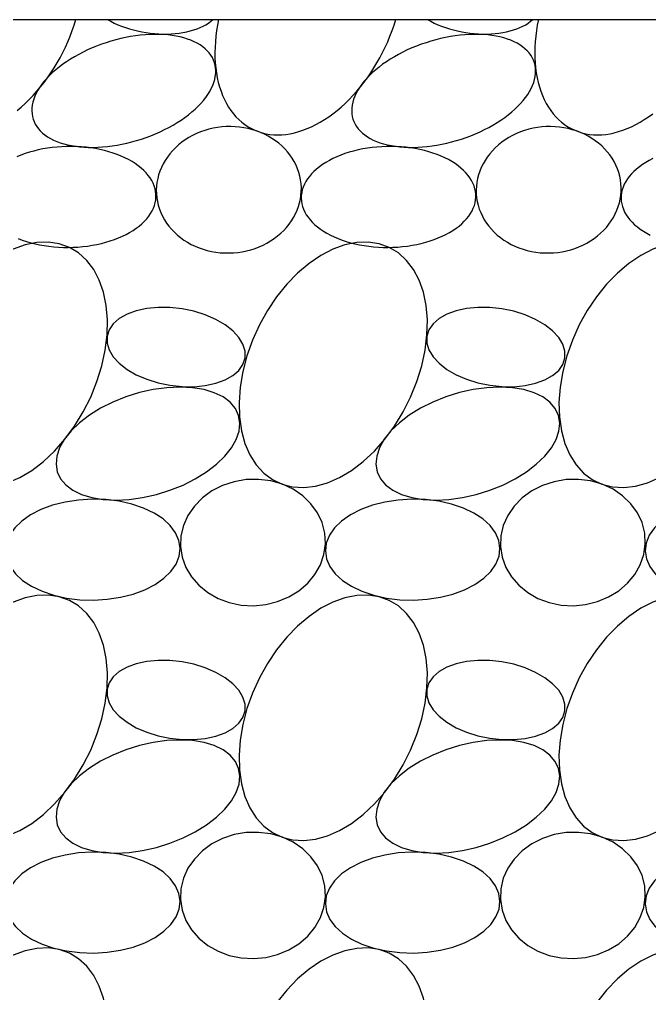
# Model space of a CAD drawing. Extents: x 10 to 698, y 9 to 300.
# Drawn here: x 648.152 to 650.12, y 139.733 to 142.779 of the extents above; entities that cross this region are included whole.
import ezdxf

# ---------------------------------------------------------------- set-up
doc = ezdxf.new("R2010")
doc.units = 0
doc.header["$LTSCALE"] = 0.5
doc.header["$MEASUREMENT"] = 0
doc.layers.get('0').update_dxf_attribs({"linetype": 'CONTINUOUS'})
doc.layers.add('A-DETL-MCUT', color=2, linetype='CONTINUOUS')
doc.layers.add('A-DETL-PATT', color=8, linetype='CONTINUOUS')

# ---------------------------------------------------------------- blocks, each defined once
blk = doc.blocks.new('BATT-01')
at = {"flags": 128}
for points in [[(-0.06648, 0.06741), (-0.07044, 0.06884), (-0.07469, 0.06949), (-0.07917, 0.06935), (-0.0838, 0.06843), (-0.0885, 0.06674), (-0.09321, 0.0643), (-0.09783, 0.06116), (-0.1023, 0.05738), (-0.10654, 0.053), (-0.11048, 0.04811), (-0.11406, 0.04278), (-0.11721, 0.0371), (-0.1199, 0.03117), (-0.12206, 0.02508), (-0.12368, 0.01893), (-0.12471, 0.01282), (-0.12515, 0.00685), (-0.12498, 0.00113), (-0.12421, -0.00426), (-0.12285, -0.00922), (-0.12093, -0.01368), (-0.11847, -0.01756), (-0.11552, -0.0208), (-0.11213, -0.02335), (-0.10834, -0.02515), (-0.10422, -0.0262), (-0.09985, -0.02645), (-0.09529, -0.02592), (-0.09061, -0.02461), (-0.0859, -0.02254), (-0.08122, -0.01975), (-0.07667, -0.01628), (-0.07231, -0.01219), (-0.06821, -0.00755), (-0.06444, -0.00243), (-0.06107, 0.00309), (-0.05814, 0.0089), (-0.05571, 0.01493), (-0.05382, 0.02106), (-0.05249, 0.0272), (-0.05176, 0.03325), (-0.05162, 0.03911), (-0.05209, 0.04467), (-0.05315, 0.04986), (-0.0548, 0.05458), (-0.05699, 0.05876), (-0.0597, 0.06233), (-0.06288, 0.06523)], [(-0.0518, 0.0327), (-0.0518, 0.03004), (-0.05098, 0.02734), (-0.04936, 0.02466), (-0.047, 0.02211), (-0.04397, 0.01974), (-0.04036, 0.01764), (-0.03627, 0.01587), (-0.03184, 0.01448), (-0.0272, 0.01352), (-0.02248, 0.01301), (-0.01783, 0.01297), (-0.0134, 0.0134), (-0.00932, 0.01429), (-0.00571, 0.0156), (-0.00268, 0.01731), (-0.00032, 0.01936), (0.00129, 0.02168), (0.00211, 0.02421), (0.00211, 0.02687), (0.00129, 0.02958), (-0.00032, 0.03225), (-0.00268, 0.03481), (-0.00571, 0.03717), (-0.00933, 0.03927), (-0.01341, 0.04104), (-0.01785, 0.04243), (-0.02249, 0.04339), (-0.02721, 0.0439), (-0.03185, 0.04395), (-0.03628, 0.04352), (-0.04037, 0.04263), (-0.04398, 0.04131), (-0.04701, 0.0396), (-0.04937, 0.03756), (-0.05098, 0.03523)], [(-0.07123, -0.0203), (-0.06995, -0.02303), (-0.0679, -0.02545), (-0.06514, -0.02751), (-0.06172, -0.02917), (-0.05772, -0.03038), (-0.05324, -0.03112), (-0.04836, -0.03137), (-0.0432, -0.03112), (-0.03788, -0.03039), (-0.03252, -0.02919), (-0.02722, -0.02754), (-0.02212, -0.02548), (-0.01732, -0.02307), (-0.01294, -0.02034), (-0.00907, -0.01737), (-0.00579, -0.01421), (-0.00319, -0.01095), (-0.00131, -0.00765), (-0.00021, -0.00438), (0.0001, -0.00123), (-0.00039, 0.00175), (-0.00167, 0.00448), (-0.00372, 0.0069), (-0.00648, 0.00897), (-0.0099, 0.01062), (-0.0139, 0.01183), (-0.01839, 0.01257), (-0.02326, 0.01282), (-0.02842, 0.01257), (-0.03374, 0.01184), (-0.03911, 0.01064), (-0.0444, 0.00899), (-0.0495, 0.00694), (-0.0543, 0.00452), (-0.05868, 0.00179), (-0.06255, -0.00118), (-0.06583, -0.00433), (-0.06843, -0.0076), (-0.07031, -0.0109), (-0.07141, -0.01417), (-0.07172, -0.01732)], [(-0.14801, -0.04955), (-0.14737, -0.05369), (-0.14593, -0.05767), (-0.14373, -0.06137), (-0.14085, -0.06468), (-0.13736, -0.06751), (-0.13336, -0.06978), (-0.12897, -0.07142), (-0.12431, -0.07238), (-0.11952, -0.07264), (-0.11473, -0.07219), (-0.11009, -0.07104), (-0.10573, -0.06923), (-0.10177, -0.0668), (-0.09833, -0.06383), (-0.0955, -0.06041), (-0.09337, -0.05662), (-0.09199, -0.05259), (-0.09142, -0.04842), (-0.09166, -0.04423), (-0.0927, -0.04016), (-0.09453, -0.03631), (-0.09708, -0.03279), (-0.10028, -0.0297), (-0.10403, -0.02715), (-0.10825, -0.02519), (-0.11279, -0.02388), (-0.11753, -0.02327), (-0.12233, -0.02336), (-0.12706, -0.02417), (-0.13158, -0.02565), (-0.13576, -0.02778), (-0.13947, -0.03049), (-0.14262, -0.0337), (-0.14511, -0.03732), (-0.14687, -0.04124), (-0.14784, -0.04536)], [(-0.09144, -0.05124), (-0.09098, -0.05432), (-0.08968, -0.05731), (-0.0876, -0.06014), (-0.08476, -0.06274), (-0.08125, -0.06504), (-0.07715, -0.06699), (-0.07257, -0.06854), (-0.06761, -0.06965), (-0.06239, -0.0703), (-0.05705, -0.07046), (-0.05172, -0.07014), (-0.04653, -0.06934), (-0.0416, -0.06809), (-0.03707, -0.0664), (-0.03303, -0.06433), (-0.02959, -0.06193), (-0.02683, -0.05925), (-0.02482, -0.05636), (-0.02362, -0.05333), (-0.02324, -0.05024), (-0.02371, -0.04716), (-0.025, -0.04416), (-0.02709, -0.04134), (-0.02993, -0.03874), (-0.03344, -0.03643), (-0.03753, -0.03448), (-0.04212, -0.03293), (-0.04708, -0.03182), (-0.0523, -0.03118), (-0.05763, -0.03101), (-0.06296, -0.03133), (-0.06816, -0.03213), (-0.07308, -0.03339), (-0.07762, -0.03507), (-0.08166, -0.03714), (-0.0851, -0.03955), (-0.08786, -0.04223), (-0.08986, -0.04512), (-0.09107, -0.04815)]]:
    blk.add_lwpolyline(points, close=True, dxfattribs=at)

msp = doc.modelspace()

# ---------------------------------------------------------------- linework, layer by layer
at = {"layer": 'A-DETL-MCUT'}
msp.add_line((647.26087003, 142.77896613), (654.01087003, 142.77896613), dxfattribs=at)
at = {"layer": 'A-DETL-PATT', "flags": 128}
for points in [[(648.14448112, 142.49434879), (648.1572458, 142.50517319), (648.16980083, 142.51661959), (648.18211992, 142.52866402), (648.19417728, 142.54128125), (648.20594764, 142.55444486), (648.21740635, 142.56812727), (648.22852943, 142.58229984), (648.23929356, 142.59693287), (648.24967621, 142.61199573), (648.25965563, 142.62745685), (648.26921092, 142.64328387), (648.27832207, 142.65944363), (648.28696999, 142.6759023), (648.29513658, 142.69262538), (648.30280473, 142.70957788), (648.30995837, 142.72672427), (648.31658253, 142.74402864), (648.32266333, 142.76145476), (648.32818805, 142.77896613)], [(648.42664613, 142.77896613), (648.43704739, 142.77323827), (648.44792772, 142.76782503), (648.45924652, 142.76274661), (648.47096156, 142.75802197), (648.48302913, 142.75366874), (648.49540419, 142.74970315), (648.50804056, 142.74614001), (648.52089111, 142.74299261), (648.53390787, 142.7402727), (648.54704227, 142.73799043), (648.56024531, 142.7361543), (648.57346772, 142.73477118), (648.58666015, 142.73384622), (648.59977339, 142.73338287), (648.6127585, 142.73338287), (648.62556703, 142.73384622), (648.63815119, 142.73477118), (648.65046401, 142.7361543), (648.66245956, 142.73799043), (648.67409307, 142.7402727), (648.68532114, 142.74299261), (648.69610186, 142.74614001), (648.70639501, 142.74970315), (648.71616218, 142.75366874), (648.72536693, 142.75802197), (648.73397491, 142.76274661), (648.74195399, 142.76782503), (648.74927441, 142.77323827), (648.75590886, 142.77896613)], [(648.77371203, 142.77896613), (648.77030085, 142.76145476), (648.76748927, 142.74402864), (648.76528316, 142.72672427), (648.76368716, 142.70957788), (648.76270461, 142.69262538), (648.76233755, 142.6759023), (648.76258677, 142.65944363), (648.76345174, 142.64328387), (648.76493065, 142.62745685), (648.7670204, 142.61199573), (648.76971662, 142.59693287), (648.77301365, 142.58229984), (648.77690459, 142.56812727), (648.7813813, 142.55444486), (648.78643439, 142.54128125), (648.79205329, 142.52866402), (648.79822622, 142.51661959), (648.80494026, 142.50517319), (648.81218135, 142.49434879), (648.81993431, 142.48416907), (648.82818292, 142.47465533), (648.83690989, 142.46582752), (648.84609695, 142.45770411), (648.85572486, 142.45030212), (648.86577345, 142.44363705), (648.87622168, 142.43772287), (648.88704766, 142.43257195), (648.89822872, 142.42819509), (648.90974144, 142.42460146), (648.92156172, 142.42179857), (648.93366479, 142.41979231), (648.9460253, 142.41858687), (648.95861738, 142.41818477), (648.97141463, 142.41858687), (648.98439027, 142.41979231), (648.99751712, 142.42179857), (649.01076768, 142.42460146), (649.02411421, 142.42819509), (649.03752874, 142.43257195), (649.05098318, 142.43772287), (649.06444936, 142.44363705), (649.07789908, 142.45030212), (649.09130415, 142.45770411), (649.10463651, 142.46582752), (649.11786824, 142.47465533), (649.13097162, 142.48416907), (649.1439192, 142.49434879), (649.15668388, 142.50517319), (649.16923891, 142.51661959), (649.18155801, 142.52866402), (649.19361536, 142.54128125), (649.20538572, 142.55444486), (649.21684444, 142.56812727), (649.22796751, 142.58229984), (649.23873165, 142.59693287), (649.24911429, 142.61199573), (649.25909372, 142.62745685), (649.26864901, 142.64328387), (649.27776015, 142.65944363), (649.28640808, 142.6759023), (649.29457466, 142.69262538), (649.30224281, 142.70957788), (649.30939645, 142.72672427), (649.31602061, 142.74402864), (649.32210142, 142.76145476), (649.32762613, 142.77896613)], [(649.42608422, 142.77896613), (649.43648547, 142.77323827), (649.4473658, 142.76782503), (649.45868461, 142.76274661), (649.47039965, 142.75802197), (649.48246721, 142.75366874), (649.49484227, 142.74970315), (649.50747865, 142.74614001), (649.52032919, 142.74299261), (649.53334595, 142.7402727), (649.54648035, 142.73799043), (649.55968339, 142.7361543), (649.5729058, 142.73477118), (649.58609824, 142.73384622), (649.59921148, 142.73338287), (649.61219659, 142.73338287), (649.62500512, 142.73384622), (649.63758927, 142.73477118), (649.6499021, 142.7361543), (649.66189764, 142.73799043), (649.67353116, 142.7402727), (649.68475922, 142.74299261), (649.69553994, 142.74614001), (649.70583309, 142.74970315), (649.71560026, 142.75366874), (649.72480501, 142.75802197), (649.73341299, 142.76274661), (649.74139208, 142.76782503), (649.7487125, 142.77323827), (649.75534694, 142.77896613)], [(649.77315011, 142.77896613), (649.76973894, 142.76145476), (649.76692735, 142.74402864), (649.76472125, 142.72672427), (649.76312525, 142.70957788), (649.76214269, 142.69262538), (649.76177564, 142.6759023), (649.76202486, 142.65944363), (649.76288983, 142.64328387), (649.76436874, 142.62745685), (649.76645849, 142.61199573), (649.7691547, 142.59693287), (649.77245173, 142.58229984), (649.77634267, 142.56812727), (649.78081938, 142.55444486), (649.78587247, 142.54128125), (649.79149137, 142.52866402), (649.7976643, 142.51661959), (649.80437834, 142.50517319), (649.81161943, 142.49434879), (649.81937239, 142.48416907), (649.827621, 142.47465533), (649.83634797, 142.46582752), (649.84553503, 142.45770411), (649.85516294, 142.45030212), (649.86521153, 142.44363705), (649.87565976, 142.43772287), (649.88648574, 142.43257195), (649.8976668, 142.42819509), (649.90917953, 142.42460146), (649.9209998, 142.42179857), (649.93310287, 142.41979231), (649.94546339, 142.41858687), (649.95805546, 142.41818477), (649.97085272, 142.41858687), (649.98382836, 142.41979231), (649.9969552, 142.42179857), (650.01020577, 142.42460146), (650.02355229, 142.42819509), (650.03696682, 142.43257195), (650.05042127, 142.43772287), (650.06388745, 142.44363705), (650.07733716, 142.45030212), (650.09074224, 142.45770411), (650.1040746, 142.46582752), (650.11730632, 142.47465533), (650.1304097, 142.48416907)], [(648.14758047, 142.09373073), (648.16019002, 142.08897755), (648.17324851, 142.08464172), (648.18671559, 142.08073666), (648.20054961, 142.07727444), (648.21470783, 142.07426574), (648.22914648, 142.07171988), (648.24382093, 142.06964472), (648.25868582, 142.06804668), (648.27369521, 142.0669307), (648.2888027, 142.06630022), (648.3039616, 142.06615719), (648.31912506, 142.06650206), (648.33424619, 142.06733376), (648.34927827, 142.06864972), (648.36417483, 142.07044587), (648.37888982, 142.07271666), (648.39337777, 142.07545508), (648.40759389, 142.07865265), (648.42149424, 142.08229949), (648.43503586, 142.08638434), (648.44817688, 142.09089456), (648.4608767, 142.09581621), (648.47309605, 142.10113409), (648.48479717, 142.10683175), (648.49594389, 142.11289159), (648.50650175, 142.11929487), (648.51643813, 142.1260218), (648.5257223, 142.13305158), (648.53432558, 142.1403625), (648.54222137, 142.14793195), (648.54938526, 142.15573653), (648.55579511, 142.16375213), (648.56143112, 142.17195396), (648.56627585, 142.18031668), (648.57031433, 142.18881443), (648.57353409, 142.19742095), (648.57592516, 142.20610964), (648.57748016, 142.21485364), (648.57819429, 142.22362592), (648.57806532, 142.23239938), (648.57709367, 142.24114688), (648.57528234, 142.2498414), (648.57263692, 142.25845606), (648.5691656, 142.26696423), (648.56487909, 142.27533961), (648.55979066, 142.28355632), (648.55391603, 142.29158895), (648.54727335, 142.29941269), (648.53988316, 142.30700334), (648.53176831, 142.31433745), (648.52295386, 142.32139234), (648.51346708, 142.32814621), (648.50333728, 142.33457819), (648.49259577, 142.34066838), (648.48127576, 142.34639798), (648.46941223, 142.35174926), (648.45704186, 142.35670569), (648.44420287, 142.36125195), (648.43093496, 142.36537398), (648.41727914, 142.36905905), (648.4032776, 142.37229576), (648.38897364, 142.37507411), (648.37441147, 142.37738551), (648.35963608, 142.37922282), (648.34469317, 142.38058036), (648.32962891, 142.38145393), (648.31448986, 142.38184083), (648.29932282, 142.38173987), (648.28417467, 142.38115136), (648.26909224, 142.38007712), (648.25412213, 142.37852046), (648.23931063, 142.3764862), (648.22470352, 142.37398063), (648.21034593, 142.37101149), (648.19628226, 142.36758796), (648.18255598, 142.36372062), (648.1692095, 142.35942143), (648.15628408, 142.35470366), (648.14381968, 142.34958192)], [(650.13073099, 142.34407202), (650.11930266, 142.338191), (650.10844617, 142.33195703), (650.09819509, 142.32538939), (650.0885811, 142.31850837), (650.07963391, 142.31133525), (650.07138119, 142.30389219), (650.06384844, 142.2962022), (650.05705894, 142.28828905), (650.05103369, 142.28017721), (650.0457913, 142.27189173), (650.04134797, 142.26345824), (650.03771745, 142.25490279), (650.03491095, 142.24625185), (650.03293715, 142.23753213), (650.03180215, 142.2287706), (650.03150945, 142.21999434), (650.03205997, 142.21123048), (650.033452, 142.20250609), (650.03568124, 142.19384816), (650.03874079, 142.18528344), (650.04262121, 142.1768384), (650.04731049, 142.16853914), (650.05279414, 142.16041133), (650.05905521, 142.15248008), (650.06607436, 142.14476991), (650.07382988, 142.13730464), (650.0822978, 142.13010736), (650.09145195, 142.12320031), (650.10126403, 142.11660484), (650.11170372, 142.11034134), (650.12273874, 142.10442916)]]:
    msp.add_lwpolyline(points, dxfattribs=at)
for points in [[(648.19432783, 142.46750751), (648.19726658, 142.45948145), (648.20100022, 142.45172815), (648.20551818, 142.4442696), (648.21080765, 142.43712694), (648.21685364, 142.43032041), (648.223639, 142.4238693), (648.23114451, 142.41779191), (648.23934889, 142.41210546), (648.24822888, 142.40682607), (648.25775932, 142.4019687), (648.26791318, 142.39754713), (648.27866168, 142.39357388), (648.28997436, 142.39006022), (648.30181915, 142.38701611), (648.31416248, 142.38445018), (648.32696935, 142.3823697), (648.34020346, 142.38078057), (648.35382731, 142.37968729), (648.36780226, 142.37909296), (648.38208872, 142.37899927), (648.39664617, 142.37940648), (648.41143336, 142.38031344), (648.42640837, 142.38171758), (648.44152876, 142.38361491), (648.45675166, 142.38600007), (648.47203391, 142.38886628), (648.48733222, 142.39220542), (648.50260319, 142.39600803), (648.51780356, 142.40026333), (648.53289023, 142.40495926), (648.54782044, 142.4100825), (648.56255187, 142.41561854), (648.57704275, 142.42155168), (648.59125202, 142.4278651), (648.60513939, 142.43454091), (648.61866551, 142.44156018), (648.63179202, 142.44890302), (648.64448172, 142.45654861), (648.65669864, 142.46447528), (648.66840816, 142.47266056), (648.67957707, 142.48108125), (648.69017372, 142.48971348), (648.70016807, 142.49853278), (648.70953179, 142.50751416), (648.71823834, 142.51663214), (648.72626303, 142.5258609), (648.73358313, 142.53517426), (648.74017789, 142.54454583), (648.7460286, 142.55394904), (648.75111868, 142.56335723), (648.75543372, 142.57274375), (648.75896146, 142.58208198), (648.76169192, 142.59134546), (648.76361736, 142.60050791), (648.76473231, 142.60954338), (648.76503362, 142.61842625), (648.76452043, 142.62713134), (648.7631942, 142.63563398), (648.76105869, 142.64391005), (648.75811994, 142.65193611), (648.7543863, 142.65968941), (648.74986834, 142.66714796), (648.74457887, 142.67429062), (648.73853288, 142.68109715), (648.73174752, 142.68754826), (648.72424201, 142.69362565), (648.71603763, 142.6993121), (648.70715764, 142.70459149), (648.6976272, 142.70944886), (648.68747334, 142.71387043), (648.67672484, 142.71784368), (648.66541216, 142.72135734), (648.65356737, 142.72440145), (648.64122404, 142.72696738), (648.62841717, 142.72904786), (648.61518306, 142.73063699), (648.60155921, 142.73173027), (648.58758426, 142.7323246), (648.57329781, 142.73241829), (648.55874035, 142.73201108), (648.54395316, 142.73110412), (648.52897815, 142.72969998), (648.51385776, 142.72780265), (648.49863486, 142.72541749), (648.48335261, 142.72255128), (648.46805431, 142.71921214), (648.45278333, 142.71540953), (648.43758296, 142.71115423), (648.42249629, 142.7064583), (648.40756608, 142.70133506), (648.39283465, 142.69579902), (648.37834377, 142.68986588), (648.3641345, 142.68355246), (648.35024713, 142.67687665), (648.33672101, 142.66985738), (648.3235945, 142.66251454), (648.3109048, 142.65486895), (648.29868788, 142.64694228), (648.28697836, 142.638757), (648.27580945, 142.63033631), (648.2652128, 142.62170408), (648.25521846, 142.61288478), (648.24585473, 142.6039034), (648.23714818, 142.59478542), (648.22912349, 142.58555666), (648.22180339, 142.5762433), (648.21520863, 142.56687174), (648.20935792, 142.55746852), (648.20426784, 142.54806033), (648.19995281, 142.53867381), (648.19642506, 142.52933558), (648.1936946, 142.5200721), (648.19176916, 142.51090965), (648.19065421, 142.50187418), (648.1903529, 142.49299131), (648.19086609, 142.48428622), (648.19219232, 142.47578359)], [(649.19376592, 142.46750751), (649.19670466, 142.45948145), (649.20043831, 142.45172815), (649.20495627, 142.4442696), (649.21024574, 142.43712694), (649.21629172, 142.43032041), (649.22307709, 142.4238693), (649.2305826, 142.41779191), (649.23878698, 142.41210546), (649.24766697, 142.40682607), (649.2571974, 142.4019687), (649.26735126, 142.39754713), (649.27809977, 142.39357388), (649.28941245, 142.39006022), (649.30125724, 142.38701611), (649.31360056, 142.38445018), (649.32640743, 142.3823697), (649.33964155, 142.38078057), (649.35326539, 142.37968729), (649.36724035, 142.37909296), (649.3815268, 142.37899927), (649.39608425, 142.37940648), (649.41087145, 142.38031344), (649.42584646, 142.38171758), (649.44096684, 142.38361491), (649.45618974, 142.38600007), (649.471472, 142.38886628), (649.4867703, 142.39220542), (649.50204128, 142.39600803), (649.51724164, 142.40026333), (649.53232832, 142.40495926), (649.54725852, 142.4100825), (649.56198995, 142.41561854), (649.57648083, 142.42155168), (649.5906901, 142.4278651), (649.60457748, 142.43454091), (649.61810359, 142.44156018), (649.6312301, 142.44890302), (649.64391981, 142.45654861), (649.65613673, 142.46447528), (649.66784624, 142.47266056), (649.67901515, 142.48108125), (649.6896118, 142.48971348), (649.69960615, 142.49853278), (649.70896987, 142.50751416), (649.71767642, 142.51663214), (649.72570112, 142.5258609), (649.73302122, 142.53517426), (649.73961597, 142.54454583), (649.74546668, 142.55394904), (649.75055677, 142.56335723), (649.7548718, 142.57274375), (649.75839955, 142.58208198), (649.76113001, 142.59134546), (649.76305544, 142.60050791), (649.76417039, 142.60954338), (649.7644717, 142.61842625), (649.76395852, 142.62713134), (649.76263229, 142.63563398), (649.76049677, 142.64391005), (649.75755803, 142.65193611), (649.75382438, 142.65968941), (649.74930642, 142.66714796), (649.74401695, 142.67429062), (649.73797096, 142.68109715), (649.7311856, 142.68754826), (649.72368009, 142.69362565), (649.71547571, 142.6993121), (649.70659572, 142.70459149), (649.69706529, 142.70944886), (649.68691143, 142.71387043), (649.67616292, 142.71784368), (649.66485024, 142.72135734), (649.65300545, 142.72440145), (649.64066213, 142.72696738), (649.62785525, 142.72904786), (649.61462114, 142.73063699), (649.6009973, 142.73173027), (649.58702234, 142.7323246), (649.57273589, 142.73241829), (649.55817843, 142.73201108), (649.54339124, 142.73110412), (649.52841623, 142.72969998), (649.51329585, 142.72780265), (649.49807295, 142.72541749), (649.48279069, 142.72255128), (649.46749239, 142.71921214), (649.45222141, 142.71540953), (649.43702104, 142.71115423), (649.42193437, 142.7064583), (649.40700416, 142.70133506), (649.39227274, 142.69579902), (649.37778185, 142.68986588), (649.36357258, 142.68355246), (649.34968521, 142.67687665), (649.3361591, 142.66985738), (649.32303259, 142.66251454), (649.31034288, 142.65486895), (649.29812596, 142.64694228), (649.28641645, 142.638757), (649.27524754, 142.63033631), (649.26465089, 142.62170408), (649.25465654, 142.61288478), (649.24529282, 142.6039034), (649.23658627, 142.59478542), (649.22856157, 142.58555666), (649.22124147, 142.5762433), (649.21464672, 142.56687174), (649.20879601, 142.55746852), (649.20370592, 142.54806033), (649.19939089, 142.53867381), (649.19586314, 142.52933558), (649.19313268, 142.5200721), (649.19120725, 142.51090965), (649.19009229, 142.50187418), (649.18979098, 142.49299131), (649.19030417, 142.48428622), (649.1916304, 142.47578359)], [(648.57951325, 142.23350298), (648.58062082, 142.22149957), (648.58256617, 142.20958888), (648.58534205, 142.19781522), (648.58893814, 142.18622237), (648.59334106, 142.17485348), (648.59853444, 142.16375082), (648.60449894, 142.15295572), (648.61121239, 142.14250831), (648.61864981, 142.13244748), (648.62678353, 142.12281064), (648.6355833, 142.11363364), (648.64501637, 142.10495063), (648.65504766, 142.09679391), (648.66563985, 142.08919381), (648.67675354, 142.08217861), (648.68834737, 142.07577442), (648.70037823, 142.07000505), (648.71280136, 142.06489196), (648.72557054, 142.06045418), (648.73863827, 142.05670821), (648.75195593, 142.053668), (648.76547399, 142.05134484), (648.77914216, 142.04974739), (648.79290958, 142.04888158), (648.80672505, 142.04875064), (648.82053717, 142.04935505), (648.83429456, 142.05069257), (648.84794604, 142.05275822), (648.86144082, 142.05554431), (648.8747287, 142.05904048), (648.88776026, 142.06323372), (648.90048701, 142.06810844), (648.91286161, 142.07364651), (648.92483802, 142.07982731), (648.93637169, 142.08662785), (648.94741972, 142.09402285), (648.95794101, 142.10198478), (648.96789641, 142.11048403), (648.9772489, 142.11948898), (648.98596367, 142.12896613), (648.99400831, 142.13888023), (649.0013529, 142.14919439), (649.00797011, 142.15987025), (649.01383532, 142.17086809), (649.01892672, 142.182147), (649.02322537, 142.19366502), (649.02671527, 142.2053793), (649.02938344, 142.21724627), (649.03121996, 142.22922177), (649.03221799, 142.24126127), (649.03237382, 142.25331996), (649.03168687, 142.26535299), (649.0301597, 142.27731561), (649.02779799, 142.2891633), (649.02461052, 142.30085199), (649.02060915, 142.3123382), (649.01580877, 142.3235792), (649.01022724, 142.33453318), (649.00388531, 142.34515938), (648.99680658, 142.35541827), (648.98901739, 142.36527169), (648.9805467, 142.37468298), (648.97142604, 142.38361714), (648.96168933, 142.39204093), (648.95137279, 142.39992301), (648.9405148, 142.40723405), (648.92915576, 142.41394687), (648.91733791, 142.42003649), (648.90510523, 142.42548025), (648.89250322, 142.4302579), (648.87957875, 142.43435168), (648.86637992, 142.43774635), (648.85295581, 142.44042928), (648.83935637, 142.4423905), (648.82563219, 142.4436227), (648.81183433, 142.44412131), (648.79801411, 142.44388446), (648.78422294, 142.44291304), (648.77051213, 142.44121067), (648.75693268, 142.43878367), (648.74353512, 142.43564108), (648.73036928, 142.43179458), (648.71748413, 142.42725849), (648.70492762, 142.42204968), (648.69274645, 142.41618752), (648.68098593, 142.40969383), (648.66968983, 142.40259276), (648.65890015, 142.39491072), (648.64865704, 142.3866763), (648.6389986, 142.37792013), (648.62996077, 142.36867477), (648.62157716, 142.35897464), (648.61387897, 142.3488558), (648.60689482, 142.3383559), (648.6006507, 142.32751401), (648.59516985, 142.31637045), (648.59047264, 142.30496668), (648.58657656, 142.29334513), (648.58349609, 142.28154902), (648.5812427, 142.26962224), (648.57982477, 142.25760915), (648.57924757, 142.24555445)], [(649.57895133, 142.23350298), (649.58005891, 142.22149957), (649.58200425, 142.20958888), (649.58478013, 142.19781522), (649.58837622, 142.18622237), (649.59277915, 142.17485348), (649.59797252, 142.16375082), (649.60393702, 142.15295572), (649.61065047, 142.14250831), (649.61808789, 142.13244748), (649.62622162, 142.12281064), (649.63502138, 142.11363364), (649.64445446, 142.10495063), (649.65448575, 142.09679391), (649.66507793, 142.08919381), (649.67619162, 142.08217861), (649.68778546, 142.07577442), (649.69981632, 142.07000505), (649.71223944, 142.06489196), (649.72500862, 142.06045418), (649.73807635, 142.05670821), (649.75139402, 142.053668), (649.76491208, 142.05134484), (649.77858024, 142.04974739), (649.79234767, 142.04888158), (649.80616314, 142.04875064), (649.81997526, 142.04935505), (649.83373264, 142.05069257), (649.84738412, 142.05275822), (649.8608789, 142.05554431), (649.87416679, 142.05904048), (649.88719834, 142.06323372), (649.89992509, 142.06810844), (649.91229969, 142.07364651), (649.9242761, 142.07982731), (649.93580978, 142.08662785), (649.94685781, 142.09402285), (649.95737909, 142.10198478), (649.9673345, 142.11048403), (649.97668698, 142.11948898), (649.98540175, 142.12896613), (649.9934464, 142.13888023), (650.00079099, 142.14919439), (650.00740819, 142.15987025), (650.01327341, 142.17086809), (650.01836481, 142.182147), (650.02266345, 142.19366502), (650.02615335, 142.2053793), (650.02882152, 142.21724627), (650.03065804, 142.22922177), (650.03165607, 142.24126127), (650.0318119, 142.25331996), (650.03112495, 142.26535299), (650.02959778, 142.27731561), (650.02723607, 142.2891633), (650.0240486, 142.30085199), (650.02004724, 142.3123382), (650.01524685, 142.3235792), (650.00966532, 142.33453318), (650.00332339, 142.34515938), (649.99624466, 142.35541827), (649.98845547, 142.36527169), (649.97998479, 142.37468298), (649.97086412, 142.38361714), (649.96112741, 142.39204093), (649.95081088, 142.39992301), (649.93995289, 142.40723405), (649.92859384, 142.41394687), (649.916776, 142.42003649), (649.90454332, 142.42548025), (649.8919413, 142.4302579), (649.87901684, 142.43435168), (649.865818, 142.43774635), (649.85239389, 142.44042928), (649.83879446, 142.4423905), (649.82507028, 142.4436227), (649.81127241, 142.44412131), (649.79745219, 142.44388446), (649.78366102, 142.44291304), (649.76995021, 142.44121067), (649.75637077, 142.43878367), (649.7429732, 142.43564108), (649.72980736, 142.43179458), (649.71692221, 142.42725849), (649.7043657, 142.42204968), (649.69218453, 142.41618752), (649.68042402, 142.40969383), (649.66912791, 142.40259276), (649.65833823, 142.39491072), (649.64809512, 142.3866763), (649.63843669, 142.37792013), (649.62939886, 142.36867477), (649.62101525, 142.35897464), (649.61331705, 142.3488558), (649.6063329, 142.3383559), (649.60008879, 142.32751401), (649.59460793, 142.31637045), (649.58991073, 142.30496668), (649.58601464, 142.29334513), (649.58293417, 142.28154902), (649.58068078, 142.26962224), (649.57926285, 142.25760915), (649.57868565, 142.24555445)], [(649.03207137, 142.21999434), (649.03262189, 142.21123048), (649.03401392, 142.20250609), (649.03624315, 142.19384816), (649.03930271, 142.18528344), (649.04318312, 142.1768384), (649.0478724, 142.16853914), (649.05335606, 142.16041133), (649.05961713, 142.15248008), (649.06663628, 142.14476991), (649.0743918, 142.13730464), (649.08285972, 142.13010736), (649.09201387, 142.12320031), (649.10182595, 142.11660484), (649.11226564, 142.11034134), (649.12330066, 142.10442916), (649.13489691, 142.09888657), (649.14701855, 142.09373073), (649.1596281, 142.08897755), (649.1726866, 142.08464172), (649.18615367, 142.08073666), (649.1999877, 142.07727444), (649.21414591, 142.07426574), (649.22858456, 142.07171988), (649.24325901, 142.06964472), (649.2581239, 142.06804668), (649.27313329, 142.0669307), (649.28824079, 142.06630022), (649.30339969, 142.06615719), (649.31856314, 142.06650206), (649.33368427, 142.06733376), (649.34871635, 142.06864972), (649.36361291, 142.07044587), (649.37832791, 142.07271666), (649.39281586, 142.07545508), (649.40703198, 142.07865265), (649.42093233, 142.08229949), (649.43447394, 142.08638434), (649.44761497, 142.09089456), (649.46031478, 142.09581621), (649.47253414, 142.10113409), (649.48423525, 142.10683175), (649.49538197, 142.11289159), (649.50593984, 142.11929487), (649.51587621, 142.1260218), (649.52516039, 142.13305158), (649.53376366, 142.1403625), (649.54165945, 142.14793195), (649.54882334, 142.15573653), (649.5552332, 142.16375213), (649.5608692, 142.17195396), (649.56571393, 142.18031668), (649.56975241, 142.18881443), (649.57297217, 142.19742095), (649.57536324, 142.20610964), (649.57691825, 142.21485364), (649.57763237, 142.22362592), (649.57750341, 142.23239938), (649.57653176, 142.24114688), (649.57472043, 142.2498414), (649.57207501, 142.25845606), (649.56860368, 142.26696423), (649.56431718, 142.27533961), (649.55922875, 142.28355632), (649.55335411, 142.29158895), (649.54671143, 142.29941269), (649.53932125, 142.30700334), (649.53120639, 142.31433745), (649.52239195, 142.32139234), (649.51290516, 142.32814621), (649.50277537, 142.33457819), (649.49203386, 142.34066838), (649.48071385, 142.34639798), (649.46885032, 142.35174926), (649.45647994, 142.35670569), (649.44364096, 142.36125195), (649.43037305, 142.36537398), (649.41671722, 142.36905905), (649.40271569, 142.37229576), (649.38841173, 142.37507411), (649.37384955, 142.37738551), (649.35907417, 142.37922282), (649.34413125, 142.38058036), (649.32906699, 142.38145393), (649.31392794, 142.38184083), (649.2987609, 142.38173987), (649.28361276, 142.38115136), (649.26853032, 142.38007712), (649.25356022, 142.37852046), (649.23874872, 142.3764862), (649.2241416, 142.37398063), (649.20978402, 142.37101149), (649.19572035, 142.36758796), (649.18199406, 142.36372062), (649.16864758, 142.35942143), (649.15572217, 142.35470366), (649.14325777, 142.34958192), (649.13129291, 142.34407202), (649.11986457, 142.338191), (649.10900808, 142.33195703), (649.098757, 142.32538939), (649.08914301, 142.31850837), (649.08019583, 142.31133525), (649.07194311, 142.30389219), (649.06441036, 142.2962022), (649.05762086, 142.28828905), (649.0515956, 142.28017721), (649.04635321, 142.27189173), (649.04190989, 142.26345824), (649.03827937, 142.25490279), (649.03547287, 142.24625185), (649.03349907, 142.23753213), (649.03236406, 142.2287706)]]:
    msp.add_lwpolyline(points, close=True, dxfattribs=at)

# ---------------------------------------------------------------- block references
at = {"layer": 'A-DETL-PATT', "xscale": 8, "yscale": 8, "zscale": 8}
for p in [(648.83959772, 141.52692581), (649.83903581, 141.52692581), (650.83847389, 141.52692581), (648.83959772, 140.42320712), (649.83903581, 140.42320712), (650.83847389, 140.42320712), (648.83959772, 139.31948842), (649.83903581, 139.31948842), (650.83847389, 139.31948842)]:
    msp.add_blockref('BATT-01', p, dxfattribs=at)

doc.saveas('drawing.dxf')
